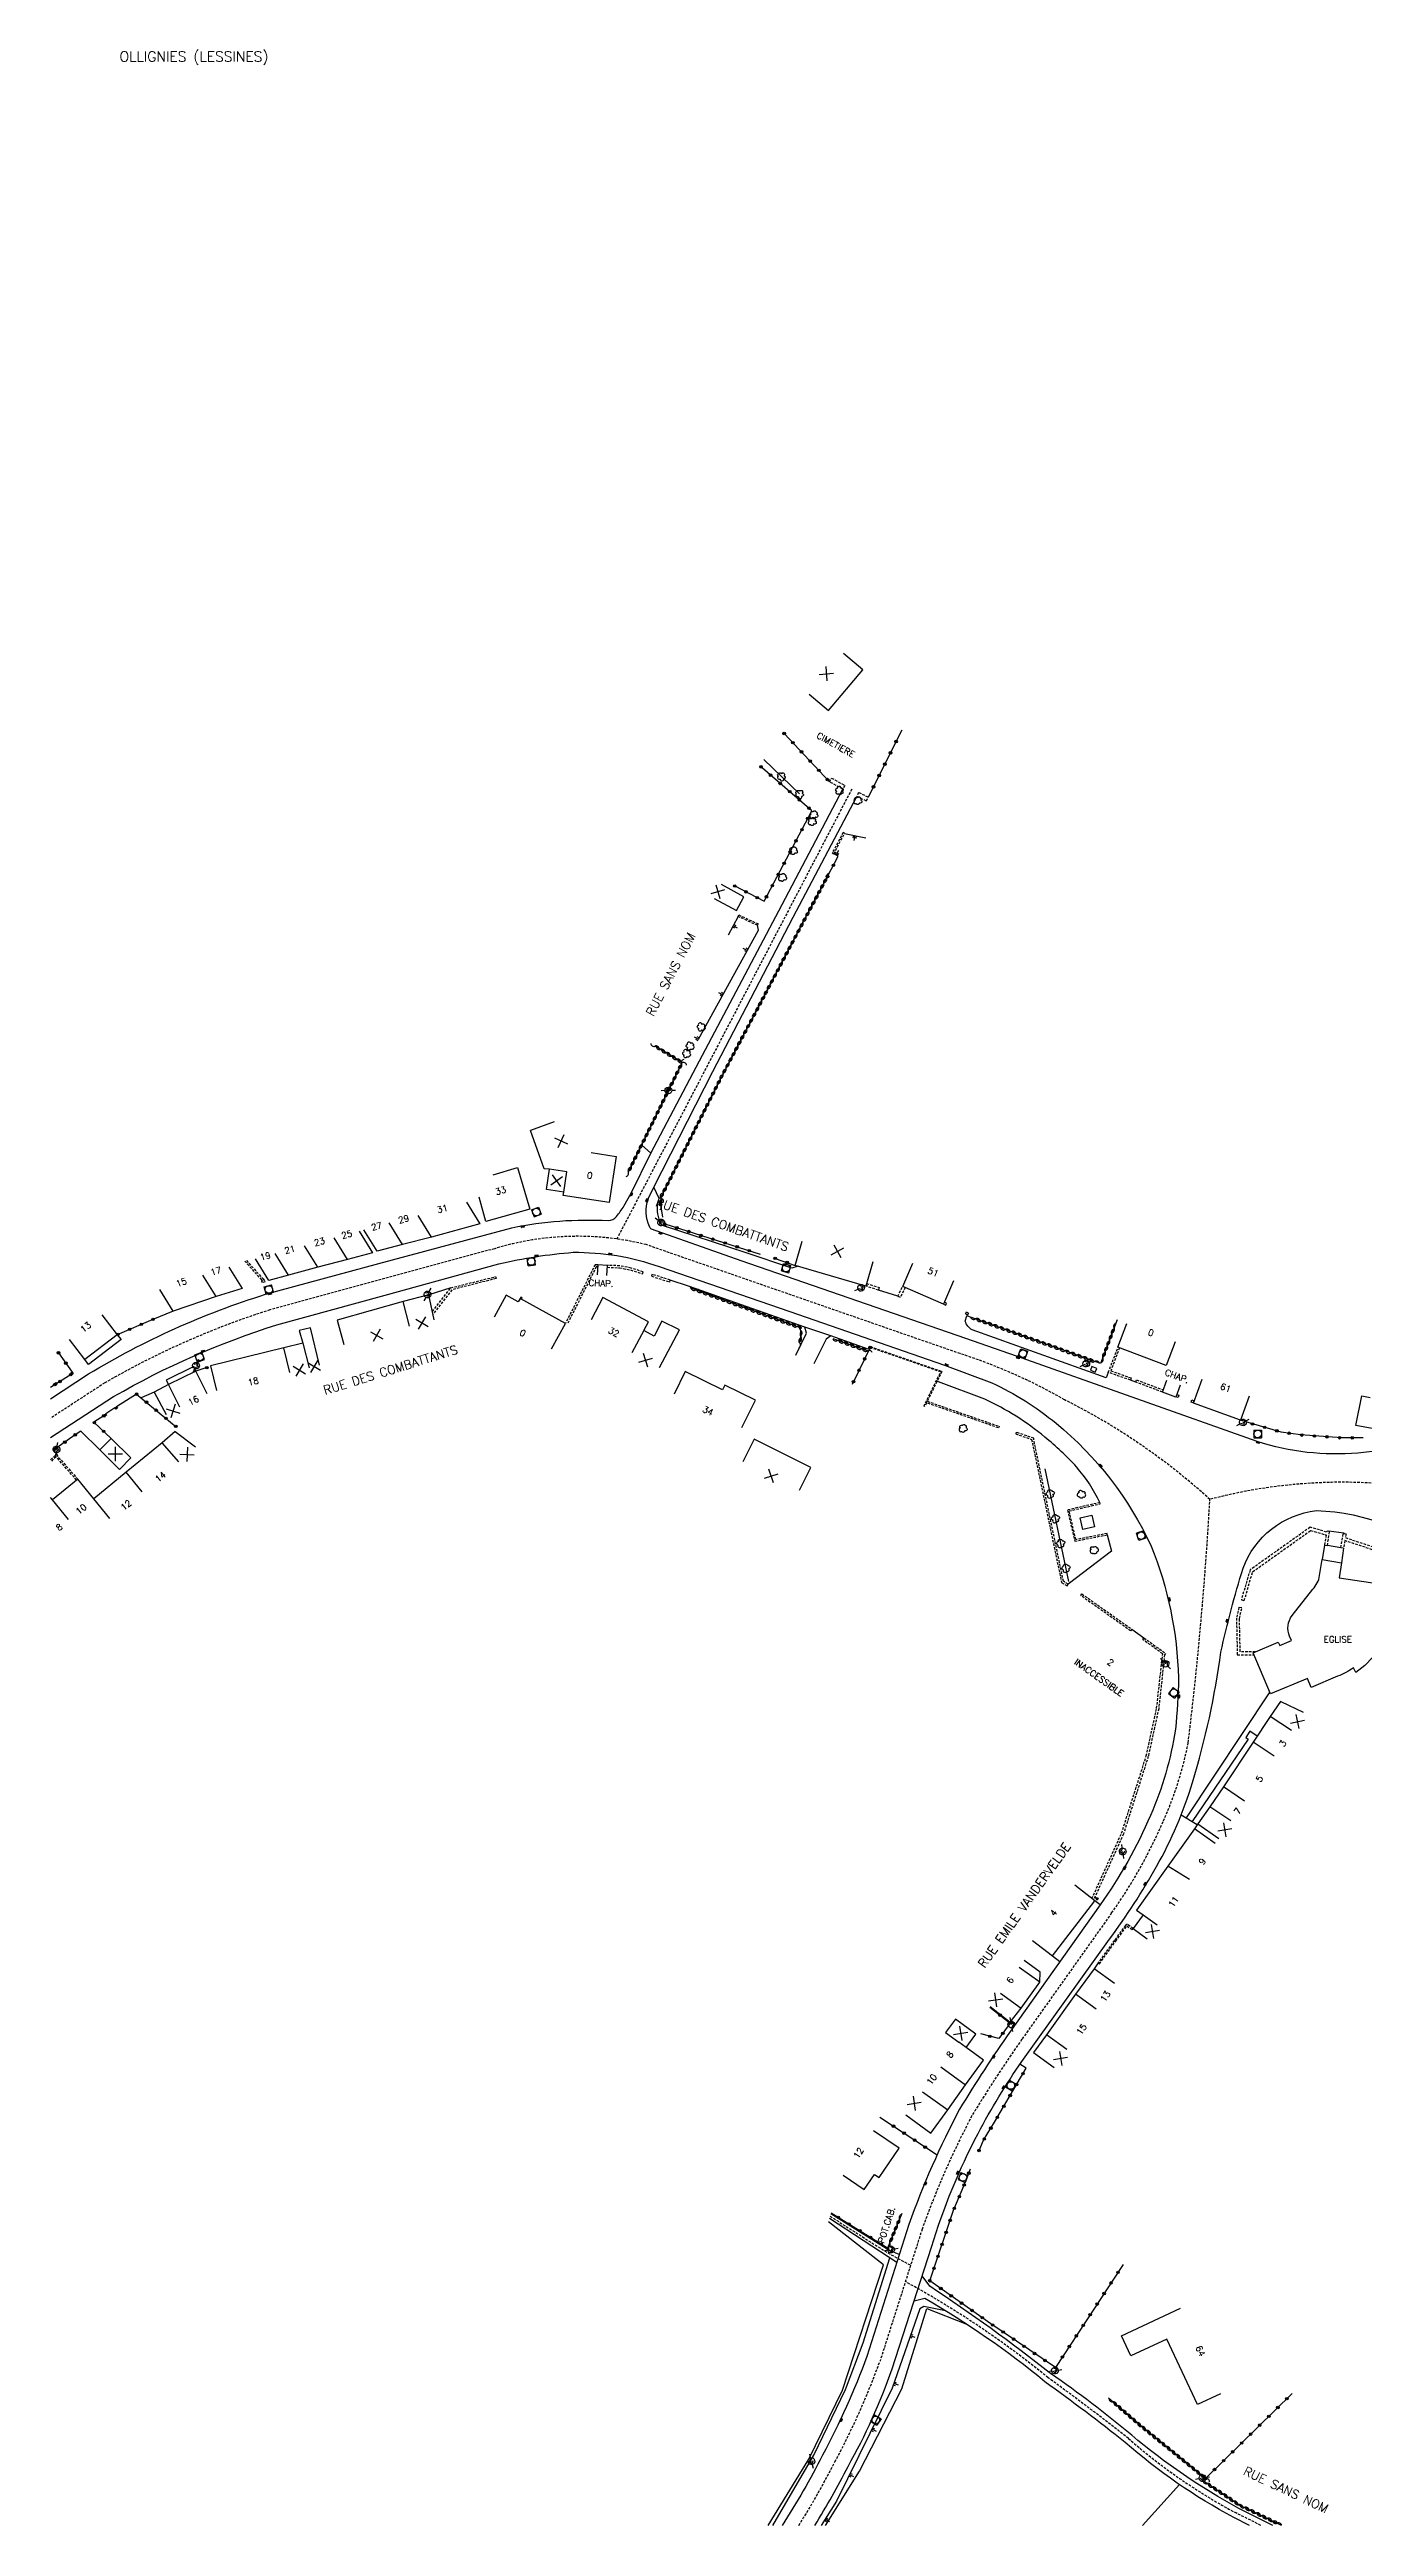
# Model space of a CAD drawing. Header units: millimetres. Extents: x 114000 to 115000, y 153000 to 154000.
# Drawn here: x 113999.8 to 114259.4, y 152999.8 to 153488.7 of the extents above; entities that cross this region are included whole.
import ezdxf
from ezdxf.enums import TextEntityAlignment as Align

# ---------------------------------------------------------------- set-up
doc = ezdxf.new("R2010")
doc.units = ezdxf.units.MM
doc.linetypes.add('DASHED', pattern=[0.75, 0.5, -0.25])
doc.layers.get('0').update_dxf_attribs({"linetype": 'CONTINUOUS'})
for name, color, linetype in [('W0001', 6, 'DASHED'), ('W0008', 7, 'CONTINUOUS'), ('W0100', 7, 'CONTINUOUS'), ('W0112', 1, 'DASHED'), ('W0211', 2, 'CONTINUOUS'), ('W0300', 7, 'CONTINUOUS'), ('W0302', 3, 'CONTINUOUS'), ('W0310', 3, 'CONTINUOUS'), ('W0322', 7, 'CONTINUOUS'), ('W0330', 7, 'CONTINUOUS'), ('W0334', 7, 'CONTINUOUS'), ('W0400', 7, 'CONTINUOUS'), ('W0420', 7, 'CONTINUOUS'), ('W0471', 7, 'CONTINUOUS'), ('W0851', 7, 'CONTINUOUS'), ('W0980', 7, 'CONTINUOUS'), ('W0984', 7, 'CONTINUOUS'), ('W0989', 7, 'CONTINUOUS'), ('W0991', 7, 'CONTINUOUS'), ('W1102', 7, 'CONTINUOUS')]:
    doc.layers.add(name, color=color, linetype=linetype)
doc.styles.get("Standard").update_dxf_attribs({"font": 'romans.shx', "width": 0.85})

# ---------------------------------------------------------------- blocks, each defined once
blk = doc.blocks.new('T420')
for p, q in [((0.75, 0.75), (-0.75, 0.75)), ((-0.75, 0.75), (-0.75, -0.75)), ((0.75, 0.75), (0.75, -0.75)), ((0.75, -0.75), (-0.75, -0.75))]:
    blk.add_line(p, q)
blk.add_ellipse((0, 0), major_axis=(-0.53, 0.53), ratio=1, start_param=3.926991, end_param=10.210176)
blk = doc.blocks.new('T400')
for p, q in [((-0.15, 0.3), (0.15, 0.3)), ((-0.15, -0.25), (-0.15, 0.3)), ((-0.15, 0.15), (0.15, 0.15)), ((-0.15, 0), (0.15, 0)), ((0.15, 0.3), (0.15, -0.25)), ((-0.15, -0.15), (0.15, -0.15)), ((-0.15, -0.25), (-0.15, -0.3)), ((-0.15, -0.3), (0.15, -0.3)), ((0.15, -0.3), (0.15, -0.25))]:
    blk.add_line(p, q)
blk = doc.blocks.new('T471')
for p, q in [((-0.333334, 0.333334), (-0.333334, -0.333334)), ((-0.333334, 0.333334), (0.333334, 0.333334)), ((-0.333334, 0), (0, 0)), ((0.500001, 0.500001), (1.000002, 1.000002)), ((-0.500001, -0.500001), (-1.000002, -1.000002)), ((-0.333334, -0.333334), (0.333334, -0.333334))]:
    blk.add_line(p, q)
blk.add_ellipse((0, 0), major_axis=(0.471405, 0.471405), ratio=1, start_param=5.4977871438, end_param=11.780972451)
blk = doc.blocks.new('T300')
for p, q in [((-0.8, 0.51), (-0.86, 0.34)), ((-0.86, 0.34), (-0.86, 0.17)), ((-0.86, 0.17), (-0.74, 0.06)), ((-0.69, 0.63), (-0.8, 0.51)), ((-0.8, -0.06), (-0.74, 0.06)), ((-0.74, 0.06), (-0.69, 0.11)), ((-0.57, 0.69), (-0.69, 0.63)), ((-0.46, 0.69), (-0.57, 0.69)), ((-0.29, 0.63), (-0.46, 0.69)), ((-0.29, 0.63), (-0.17, 0.74)), ((-0.23, 0.57), (-0.29, 0.63)), ((-0.17, 0.74), (-0.06, 0.8)), ((-0.06, 0.8), (0.06, 0.8)), ((0.06, 0.8), (0.23, 0.74)), ((0.23, 0.74), (0.34, 0.63)), ((0.34, 0.63), (0.4, 0.51)), ((0.46, 0.46), (0.34, 0.46)), ((0.4, 0.51), (0.4, 0.46)), ((0.57, 0.4), (0.46, 0.46)), ((0.57, 0.4), (0.69, 0.29)), ((0.69, 0.29), (0.74, 0.17)), ((0.74, 0.06), (0.69, -0.17)), ((0.74, 0.17), (0.74, 0.06)), ((-0.8, -0.17), (-0.8, -0.06)), ((-0.8, -0.23), (-0.8, -0.17)), ((-0.74, -0.34), (-0.8, -0.23)), ((-0.69, -0.4), (-0.74, -0.34)), ((-0.51, -0.46), (-0.69, -0.4)), ((-0.4, -0.46), (-0.51, -0.46)), ((-0.4, -0.46), (-0.34, -0.46)), ((-0.34, -0.46), (-0.34, -0.4)), ((-0.34, -0.51), (-0.34, -0.46)), ((-0.29, -0.63), (-0.34, -0.51)), ((-0.17, -0.74), (-0.29, -0.63)), ((-0.06, -0.8), (-0.17, -0.74)), ((0.06, -0.8), (-0.06, -0.8)), ((0.17, -0.74), (0.06, -0.8)), ((0.23, -0.69), (0.17, -0.74)), ((0.29, -0.46), (0.23, -0.46)), ((0.29, -0.63), (0.23, -0.69)), ((0.46, -0.4), (0.29, -0.46)), ((0.34, -0.51), (0.29, -0.63)), ((0.34, -0.51), (0.34, -0.46)), ((0.57, -0.34), (0.46, -0.4)), ((0.63, -0.29), (0.57, -0.34)), ((0.69, -0.17), (0.63, -0.29))]:
    blk.add_line(p, q)
blk = doc.blocks.new('t211o')
at = {"color": 0, "linetype": 'Continuous'}
for p, q in [((-0.29, 0.5), (-0.29, 0)), ((0, 1), (0, 0)), ((0.29, 0.5), (0.29, 0))]:
    blk.add_line(p, q, dxfattribs=at)
blk = doc.blocks.new('t310o')
at = {"color": 0, "linetype": 'Continuous'}
for centre, start, end in [((-0.5, 0.38), 216.8699, 323.1304), ((0.5, -0.37), 36.8699, 143.1303)]:
    blk.add_arc(centre, 0.625, start, end, dxfattribs=at)
blk = doc.blocks.new('t322o')
at = {"color": 0, "linetype": 'Continuous'}
for radius in [0.25, 0.15]:
    blk.add_circle((0, 0), radius, dxfattribs=at)
blk = doc.blocks.new('T851')
for p, q in [((-0.25, -0.15), (0, 0.32)), ((0, 0.32), (0.25, -0.15)), ((-0.25, -0.15), (0.25, -0.15))]:
    blk.add_line(p, q)
for major_axis in [(-0.106, 0.106), (-0.0354, 0.0354), (-0.0236, 0.0236)]:
    blk.add_ellipse((0, 0), major_axis=major_axis, ratio=1, start_param=3.926991, end_param=10.210176)
blk = doc.blocks.new('t991o')
at = {"color": 0, "linetype": 'Continuous'}
for p, q in [((-1, 1), (1, -1)), ((-1, -1), (1, 1))]:
    blk.add_line(p, q, dxfattribs=at)

msp = doc.modelspace()

# ---------------------------------------------------------------- linework, layer by layer
at = {"layer": 'W0001'}
msp.add_lwpolyline([(114158.17, 153342.75), (114111.79, 153253.94)], dxfattribs=at)
for points in [[(114228.87, 153202.54, 0.068625), (114200.16, 153222.21, 0.052511), (114179.55, 153231.31), (114117.59, 153252.82, 0.135801), (114087.68, 153252.03), (114043.29, 153239.94, 0.05442), (114010.69, 153225.53), (114000, 153218.57)], [(114267.43, 153205.18, 0.094533), (114228.87, 153202.54, -0.016336), (114224.59, 153154.48, -0.056885), (114219.69, 153139.06, -0.052382), (114209.48, 153120.89), (114191.75, 153095.95, 0.016726), (114181.87, 153080.82, 0.036078), (114172.06, 153058.48), (114163.76, 153032.47, -0.036675), (114154.85, 153012.56, -0.023565), (114147.71, 153000)], [(114238.94, 153000), (114234.04, 153002.45, -0.057798), (114212.79, 153017.17, 0.009799), (114196.91, 153029.16, 0.046845), (114168.75, 153048.11)]]:
    msp.add_lwpolyline(points, format="xyb", dxfattribs=at)
at = {"layer": 'W0001', "flags": 128}
msp.add_lwpolyline([(114153.91, 153061.03), (114165.25, 153053.79), (114169.79, 153051.37)], dxfattribs=at)
at = {"layer": 'W0008'}
for points in [[(114000, 153222.41), (114007.49, 153227.29, -0.060666), (114042.44, 153243.02), (114064.81, 153249.1), (114091.09, 153256.17, -0.064173), (114110.1, 153257.57, 0.208988), (114111.71, 153258.39, 0.02969), (114113.19, 153260.42), (114114.61, 153262.99), (114118.51, 153270.85), (114128.12, 153289.09), (114143.75, 153318.72), (114156.4, 153342.74)], [(114283.64, 153220.66, -0.133351), (114258.1, 153211.68, -0.100899), (114238.23, 153213.97), (114190.68, 153230.8), (114180.68, 153234.32), (114136.33, 153249.64), (114118.64, 153255.87, -0.122644), (114118.23, 153256.38, -0.199126), (114117.98, 153261.84), (114119.11, 153264.15), (114130.72, 153287.01), (114146.59, 153317.44), (114159.18, 153341.31)], [(114000, 153214.74), (114012.45, 153222.84, -0.054188), (114044.69, 153237.01), (114066.07, 153242.87), (114088.49, 153249.02, -0.038741), (114103.18, 153251.31, -0.087211), (114120.12, 153248.52), (114145.93, 153239.61), (114176.48, 153229.03), (114185.8, 153225.56, -0.063827), (114198.51, 153217.55, -0.113267), (114217.26, 153193.33, -0.090126), (114222.66, 153167.28, -0.026652), (114222.06, 153157.15, -0.064903), (114217.15, 153140.16, -0.052388), (114207.22, 153122.49), (114189.49, 153097.55, 0.016809), (114179.46, 153082.19, 0.036264), (114169.44, 153059.37), (114161.14, 153033.36, -0.036641), (114152.39, 153013.84, -0.026543), (114144.42, 153000)], [(114150.89, 153000, 0.020789), (114157.44, 153011.64, 0.044464), (114166.14, 153030.89), (114173.91, 153054.92, -0.047876), (114183.1, 153077.37, -0.029337), (114191.72, 153091.57), (114209.05, 153115.71, 0.031122), (114218.34, 153130.06, 0.054893), (114225.44, 153146.67, 0.040866), (114231.04, 153172.4, -0.01939), (114235.41, 153188.96, -0.280978), (114249.9, 153200.31, -0.018806), (114249.9, 153200.31, -0.193653), (114276.03, 153189.23, -0.061821)], [(114241.27, 153000), (114234.61, 153003.36, -0.051957), (114213.43, 153017.8, 0.024622), (114197.42, 153029.95, 0.021797), (114173.56, 153047.21), (114172.08, 153049.27)], [(114236.68, 153000), (114233.58, 153001.56, -0.057766), (114212.15, 153016.39, 0.0098), (114196.3, 153028.36, 0.040015), (114172.59, 153044.79), (114170.46, 153044.27)]]:
    msp.add_lwpolyline(points, format="xyb", dxfattribs=at)
for points in [[(114167.06, 153051.9), (114153.77, 153060.57)], [(114167.56, 153053.49), (114165.51, 153054.34), (114154.06, 153061.48)]]:
    msp.add_lwpolyline(points, dxfattribs=at)
at = {"layer": 'W0100'}
for points in [[(114149.75, 153361.51), (114153.56, 153358.28), (114160.35, 153366.3), (114156.53, 153369.53)], [(114131, 153321.14), (114135.4, 153318.76), (114136.88, 153321.51), (114132.48, 153323.89)], [(114106.75, 153271), (114111.69, 153270.24), (114110.28, 153261.13), (114101.2, 153262.54), (114101.3, 153263.16), (114097.93, 153263.68), (114098.52, 153267.7), (114097.47, 153267.81), (114094.72, 153275.34)], [(114087.38, 153266.6), (114092.17, 153268.03), (114094.62, 153259.8), (114085.91, 153257.39), (114084.58, 153262.21)], [(114082.14, 153261.21), (114084.77, 153256.96), (114075.19, 153254.33), (114069.49, 153252.88), (114064.5, 153251.51), (114061.87, 153255.76)], [(114060.95, 153255.49), (114063.57, 153251.24), (114058.63, 153249.91), (114052.77, 153248.36), (114046.95, 153246.83), (114043.07, 153245.74), (114040.44, 153250)], [(114162.35, 153249.44), (114160.94, 153244.64), (114146.99, 153248.74), (114148.4, 153253.54)], [(114035.2, 153248.4), (114037.83, 153244.14), (114032.69, 153242.57), (114024.18, 153239.69), (114021.55, 153243.94)], [(114109.82, 153246.74), (114109.92, 153248.74), (114108.01, 153248.83), (114107.91, 153246.84)], [(114178.27, 153245.65), (114176.27, 153241.07), (114168.22, 153244.59), (114170.23, 153249.17)], [(114075.73, 153238), (114074.65, 153242.89), (114069.62, 153241.57), (114056.56, 153237.93), (114057.9, 153233.11)], [(114098.89, 153232.26), (114101.64, 153237.26), (114092.68, 153242.17), (114092.34, 153241.55), (114089.94, 153242.87), (114087.54, 153238.48)], [(114120.19, 153228.58), (114124.13, 153236), (114120.7, 153237.73), (114119.19, 153234.77), (114117.13, 153235.86), (114118.05, 153237.58), (114109.05, 153242.37), (114106.7, 153237.95)], [(114010.11, 153239), (114013.17, 153235.05), (114006.79, 153230.12), (114003.73, 153234.07)], [(114053.1, 153229.04), (114051.28, 153236.42), (114049.06, 153235.85), (114049.83, 153233.39), (114046.05, 153232.46), (114031.58, 153228.89), (114032.77, 153224.04)], [(114222, 153233.66), (114220.23, 153228.98), (114210.73, 153232.57), (114212.49, 153237.25)], [(114030.9, 153223.38), (114028.7, 153227.87), (114023.29, 153225.21), (114020.47, 153223.73), (114022.8, 153219.3)], [(114136.49, 153216.71), (114139.15, 153222.14), (114133.13, 153225.09), (114132.67, 153224.15), (114125.29, 153227.78), (114123.08, 153223.29)], [(114223.03, 153225.09), (114222.17, 153222.74), (114219.52, 153223.71), (114220.38, 153226.06)], [(114236.61, 153222.9), (114234.9, 153218.2), (114225.66, 153221.56), (114227.37, 153226.26)], [(114024.62, 153215.96), (114022.04, 153213.72), (114014.92, 153207.89), (114008.53, 153202.65), (114005.36, 153206.53), (114000.37, 153202.43), (114000, 153202.88)], [(114024.62, 153215.96), (114028.58, 153212.9)], [(114147.87, 153204.36), (114150.1, 153208.83), (114138.9, 153214.42), (114136.66, 153209.95)], [(114247.36, 153160.48), (114242.95, 153162.55), (114242.79, 153162.66), (114240.8, 153159.68), (114237.43, 153154.59), (114231.56, 153145.78), (114228.87, 153141.86), (114226.51, 153138.48), (114230.61, 153135.62)], [(114229.91, 153134.61), (114225.84, 153137.51), (114220.58, 153130.12), (114214.41, 153121.47), (114215.7, 153120.55), (114213.73, 153117.8), (114216.51, 153115.81)], [(114193.83, 153115.48), (114197.8, 153112.44), (114206.14, 153123.3), (114202.18, 153126.35)], [(114185.51, 153102.4), (114189.47, 153099.34), (114191.62, 153102.11), (114195.3, 153107.2), (114191.25, 153110.13)], [(114210.05, 153106.95), (114206, 153109.88), (114202.36, 153104.85), (114196.61, 153096.86), (114194.07, 153093.34), (114198.12, 153090.41)], [(114168.84, 153081.03), (114173.79, 153077.41), (114177.11, 153082.05), (114180.6, 153086.95), (114184.18, 153091.82), (114180.73, 153094.35), (114182.65, 153096.96), (114178.62, 153099.92), (114176.7, 153097.31), (114179.32, 153095.38)], [(114156.5, 153069.13), (114160.63, 153066.31), (114162.66, 153069.29), (114163.58, 153068.66), (114167.53, 153074.45), (114162.48, 153077.9)], [(114230.97, 153025.95), (114226.44, 153023.83), (114220.39, 153036.79), (114213.29, 153033.47), (114211.43, 153037.44), (114223.06, 153042.87)]]:
    msp.add_lwpolyline(points, dxfattribs=at)
msp.add_lwpolyline([(114015.81, 153210.75), (114013.59, 153208.45), (114009.71, 153212.29), (114011.94, 153214.58)], close=True, dxfattribs=at)
msp.add_lwpolyline([(114257.68, 153168.37), (114257.21, 153169.3, -0.068683), (114254.08, 153167.64), (114248.87, 153165.41), (114248.13, 153167.2), (114240.86, 153164.18), (114237.43, 153172.27), (114242.38, 153174.37), (114242.66, 153173.71), (114244.96, 153174.68), (114244.61, 153175.51, -0.266262), (114245.11, 153179.59), (114249.18, 153184.8, 0.160532), (114250.52, 153187.5), (114251.03, 153190.64), (114254.85, 153190.03), (114254.38, 153187.07), (114265.42, 153185.4), (114264.32, 153178.07, -0.187523)], format="xyb", close=True, dxfattribs=at)
at = {"layer": 'W0112'}
for points in [[(114156.4, 153342.74), (114153.78, 153344.21), (114154.18, 153344.93), (114156.8, 153343.46)], [(114159.18, 153341.31), (114161.08, 153340.42), (114161.43, 153341.16), (114159.53, 153342.05)], [(114154.6, 153330), (114156.76, 153334.01), (114156.47, 153334.16), (114154.32, 153330.15)], [(114135.86, 153317.9), (114139.69, 153316.15), (114139.55, 153315.86), (114135.73, 153317.61)], [(114122.34, 153245.83), (114118.76, 153246.97), (114118.64, 153246.59), (114122.23, 153245.45)], [(114181.04, 153238.93), (114180.61, 153239.15), (114180.81, 153239.54), (114181.24, 153239.32)], [(114003.9, 153227.44), (114004.24, 153227.67), (114004.45, 153227.35), (114004.11, 153227.13)], [(114000.78, 153225.43), (114001.12, 153225.64), (114001.33, 153225.32), (114000.98, 153225.11)], [(114225.3, 153222.16), (114225.72, 153222.01), (114225.57, 153221.59), (114225.15, 153221.74)], [(114010.54, 153219.19), (114010.91, 153219.42), (114011.06, 153219.17), (114010.7, 153218.94)], [(114012.71, 153220.59), (114013.03, 153220.79), (114013.19, 153220.54), (114012.87, 153220.34)], [(114200.89, 153185.8), (114199.96, 153186.37), (114194.1, 153214.28), (114194.12, 153214.59), (114190.64, 153215.78), (114190.53, 153215.46), (114193.67, 153214.38), (114199.6, 153186.12), (114200.69, 153185.46)], [(114208.56, 153195.8), (114202.4, 153194.59), (114201.08, 153200.25), (114207.22, 153201.67), (114207.16, 153201.92), (114200.77, 153200.44), (114202.2, 153194.29), (114208.61, 153195.54)], [(114235.66, 153182.58), (114237.31, 153188.25), (114248.76, 153196.39), (114251.83, 153195.51), (114251.5, 153193.51), (114252.07, 153193.42), (114252.51, 153196.19), (114251.95, 153196.28), (114251.92, 153196.09), (114248.65, 153197.03), (114236.8, 153188.6), (114235.09, 153182.74)], [(114213.23, 153176.58), (114203.37, 153183.55), (114203.6, 153183.87), (114213.46, 153176.91)]]:
    msp.add_lwpolyline(points, close=True, dxfattribs=at)
for points in [[(114038.66, 153249.7), (114041.94, 153246.07), (114042.37, 153245.51), (114041.8, 153245.35), (114041.71, 153245.67), (114041.82, 153245.7), (114041.69, 153245.87), (114038.31, 153249.6)], [(114075.37, 153239.63), (114078.99, 153244.29), (114087.85, 153246.51), (114087.95, 153246.12), (114079.23, 153243.93), (114075.49, 153239.12)], [(114108.01, 153248.83), (114107.5, 153248.86), (114101.64, 153237.26)], [(114107.99, 153248.44), (114107.73, 153248.46), (114101.99, 153237.09)], [(114109.9, 153248.35), (114112.32, 153248.26), (114114.5, 153247.82), (114116.85, 153247.08), (114116.97, 153247.46), (114114.6, 153248.2), (114112.37, 153248.65), (114109.92, 153248.74)], [(114092.98, 153242.01), (114093.12, 153242.27), (114092.82, 153242.43), (114092.68, 153242.17)], [(114161.09, 153245.17), (114163.6, 153244.37), (114163.43, 153243.85), (114160.94, 153244.64)], [(114168.73, 153244.37), (114167.76, 153242.38), (114167.26, 153242.63), (114168.22, 153244.59)], [(114176.27, 153241.07), (114176.71, 153240.88), (114176.88, 153241.28), (114176.45, 153241.47)], [(114172.41, 153220.94), (114175.74, 153227.7), (114161.79, 153232.53), (114161.85, 153232.69), (114175.98, 153227.8), (114173.08, 153221.91), (114187.24, 153216.97), (114187.13, 153216.65), (114172.93, 153221.61), (114172.56, 153220.87)], [(114211.04, 153232.45), (114209.3, 153227.93), (114213.34, 153226.5), (114213.18, 153226.08), (114208.82, 153227.61), (114210.73, 153232.57)], [(114219.52, 153223.71), (114214.22, 153225.69), (114214.38, 153226.12), (114219.67, 153224.14)], [(114222.35, 153223.22), (114222.76, 153223.08), (114222.6, 153222.65), (114222.2, 153222.8)], [(114000, 153210.37), (114001.1, 153211.38), (114005.36, 153206.53)], [(114005.13, 153206.33), (114001.08, 153210.95), (114000, 153209.97)], [(114279.12, 153158.48), (114282.57, 153161.84), (114285.11, 153165.48), (114278.96, 153180.46), (114268.76, 153190.02), (114255.52, 153194.39), (114255.26, 153192.9), (114254.7, 153193), (114255.19, 153195.81), (114255.76, 153195.71), (114255.63, 153194.98), (114269.07, 153190.54), (114279.46, 153180.81), (114285.78, 153165.41), (114283.23, 153161.65), (114287.45, 153158.01)], [(114237.84, 153172.45), (114234.86, 153172.44), (114234.71, 153179.05), (114235.19, 153181.11), (114234.61, 153181.24), (114234.12, 153179.11), (114234.28, 153171.85), (114237.6, 153171.86)], [(114205.58, 153123.73), (114211.44, 153136.65), (114216.31, 153151.9), (114218.36, 153161.29), (114219.55, 153172.05), (114215.63, 153174.88), (114215.86, 153175.2), (114220.11, 153172.14), (114219.93, 153171.87), (114218.76, 153161.22), (114216.7, 153151.8), (114211.82, 153136.5), (114205.91, 153123.48)], [(114207.05, 153110.86), (114210.27, 153115.33), (114212.49, 153118.32), (114213.56, 153117.56), (114213.73, 153117.8), (114212.63, 153118.59)]]:
    msp.add_lwpolyline(points, dxfattribs=at)
msp.add_lwpolyline([(114212.63, 153118.59, 0.351793), (114212.19, 153118.42), (114210.03, 153115.5), (114206.81, 153111.04), (114207.05, 153110.86)], format="xyb", dxfattribs=at)
at = {"layer": 'W0211'}
for points in [[(114156.76, 153334.01), (114160.93, 153333.1)], [(114155.51, 153329.49), (114154.6, 153330)], [(114127.9, 153293.39), (114139.78, 153314.89), (114139.55, 153315.86)], [(114135.73, 153317.61), (114133.77, 153313.9)], [(114176.67, 153042.35), (114172.41, 153043.2), (114171.59, 153042.77), (114166.15, 153027.1), (114155.13, 153004.77), (114152.11, 153000)]]:
    msp.add_lwpolyline(points, dxfattribs=at)
at = {"layer": 'W0302'}
for points in [[(114147.84, 153341.85), (114140.81, 153348.57)], [(114201.04, 153186.33), (114196.33, 153208.6)]]:
    msp.add_lwpolyline(points, dxfattribs=at)
at = {"layer": 'W0310'}
for points in [[(114120.4, 153260.71), (114120.59, 153262.39), (114132.42, 153285.9), (114148.6, 153316.53), (114153.37, 153325.49)], [(114124.69, 153288.76), (114119.27, 153292.06)], [(114114.06, 153267.18), (114124.69, 153288.76)], [(114147.89, 153233.42), (114148.16, 153234.84), (114148.07, 153236.38), (114126.28, 153244.29)], [(114210.56, 153237.97), (114207.3, 153229.33), (114180.9, 153238.77)], [(114161.25, 153231.85), (114154.52, 153234.2)], [(114165.26, 153054.77), (114168.09, 153061.62)], [(114228.01, 153009.26), (114215, 153019.83), (114208.88, 153025.11)], [(114242.99, 153000), (114234.69, 153004.02), (114227.4, 153008.87)]]:
    msp.add_lwpolyline(points, dxfattribs=at)
at = {"layer": 'W0322'}
for points in [[(114144.83, 153353.74), (114153.78, 153344.21)], [(114168.04, 153354.39), (114161.43, 153341.16)], [(114135.07, 153323.63), (114140.87, 153320.63), (114150.31, 153338.47), (114140.08, 153347.28)], [(114153.37, 153325.49), (114155.51, 153329.49)], [(114120.4, 153260.71), (114120.79, 153258.26)], [(114121.24, 153256.9), (114140.07, 153250.95)], [(114143.06, 153250.11), (114146.99, 153248.74)], [(114020.21, 153238.07), (114013.17, 153235.05)], [(114001.56, 153231.47), (114004.24, 153227.67)], [(114161.79, 153232.53), (114158.25, 153225.22)], [(114004.05, 153227.21), (114001.25, 153225.44)], [(114030.84, 153228.54), (114028.7, 153227.87)], [(114000.92, 153225.21), (114000, 153224.6)], [(114016.99, 153223.31), (114024.82, 153216.88)], [(114010.51, 153219.03), (114008.53, 153217.77), (114011.94, 153214.58)], [(114259.15, 153214.72), (114254.94, 153214.67), (114246.76, 153215.25), (114242.95, 153215.83), (114237.07, 153217.49), (114234.9, 153218.2)], [(114004.87, 153215.27), (114000.55, 153212.26), (114001.34, 153211.21)], [(114185.43, 153102.29), (114189.47, 153099.17), (114187.23, 153096.08), (114183.65, 153097.03)], [(114183.3, 153073.99), (114184.19, 153076.01), (114186.35, 153079.61), (114192.62, 153090.25)], [(114163.73, 153080.59), (114172.91, 153074.5)], [(114211.74, 153051.51), (114198.39, 153031.14), (114185.63, 153039.81), (114173.57, 153048.29), (114178.28, 153062.25), (114179.97, 153066.21), (114181.64, 153070.38)], [(114154.12, 153061.68), (114165.54, 153054.59)], [(114228.01, 153009.26), (114245.11, 153026.05)]]:
    msp.add_lwpolyline(points, dxfattribs=at)
at = {"layer": 'W0330'}
for points in [[(114141.69, 153000), (114149.69, 153013.06), (114156.31, 153026.67), (114164.45, 153051.45), (114153.57, 153059.94)], [(114152.99, 153000), (114159.69, 153010.69), (114168.04, 153026.94), (114173.01, 153042.83), (114180.71, 153039.78)], [(114215.6, 153000), (114222.89, 153008.04)]]:
    msp.add_lwpolyline(points, dxfattribs=at)
at = {"layer": 'W0334'}
msp.add_line((114254.7, 153193), (114252.07, 153193.42), dxfattribs=at)
for points in [[(114116.69, 153272.51), (114118.51, 153270.85)], [(114161.85, 153232.69), (114161.42, 153232.16), (114154.07, 153234.83), (114148.93, 153236.52), (114125.96, 153244.66), (114122.34, 153245.83)], [(114078.99, 153244.29), (114074.65, 153242.89)], [(114167.26, 153242.63), (114163.43, 153243.85)], [(114024.18, 153239.69), (114020.21, 153238.07)], [(114147.13, 153231), (114149.21, 153235.36), (114148.93, 153236.52)], [(114013.17, 153235.05), (114013.92, 153234.13), (114007.51, 153229.17), (114006.79, 153230.12)], [(114154.07, 153234.83), (114153.13, 153234.16), (114150.71, 153229.29)], [(114273.11, 153230.96), (114269.93, 153214.91), (114257.71, 153217.15), (114258.87, 153222.98), (114260.5, 153222.66)], [(114028.7, 153227.87), (114028.29, 153228.78), (114022.83, 153226.08), (114023.29, 153225.21)], [(114214.22, 153225.69), (114213.18, 153226.08)], [(114016.99, 153223.31), (114013.03, 153220.79)], [(114020.47, 153223.73), (114017.89, 153222.58)], [(114012.71, 153220.59), (114010.91, 153219.42)], [(114009.71, 153212.29), (114005.95, 153216.03), (114004.87, 153215.27)], [(114208.61, 153195.54), (114209.45, 153192.3), (114200.89, 153185.8)], [(114251.5, 153193.51), (114251.03, 153190.64)], [(114252.35, 153196.22), (114252.38, 153196.35), (114255.34, 153195.91), (114255.32, 153195.78)], [(114255.26, 153192.9), (114254.85, 153190.03)], [(114213.46, 153176.91), (114215.86, 153175.2)], [(114240.71, 153164.54), (114224.17, 153139.64)], [(114238.23, 153155.8), (114236.79, 153156.75), (114235.98, 153155.51), (114236.4, 153155.21), (114225.36, 153138.94)], [(114226.39, 153138.3), (114223.19, 153140.22)], [(114226.51, 153138.48), (114225.84, 153137.51)], [(114207.22, 153122.49), (114206.14, 153123.3)], [(114195.3, 153107.2), (114195.35, 153109.23), (114192.23, 153111.48)], [(114197.8, 153112.44), (114199.28, 153111.32)], [(114206.81, 153111.04), (114206, 153109.88)], [(114192.62, 153090.25), (114191.36, 153091.04)], [(114172.91, 153074.5), (114175.01, 153073.15)], [(114142.62, 153000), (114150.66, 153013.86), (114156.91, 153026.83), (114160.41, 153036.01), (114165.68, 153052.8)]]:
    msp.add_lwpolyline(points, dxfattribs=at)
for points in [[(114147.58, 153248.57), (114146.31, 153248.21), (114137.34, 153251.21), (114120.81, 153256.6, -0.095003), (114120.13, 153257.87, -0.153405), (114120.13, 153261.93), (114119.11, 153264.15)], [(114208.82, 153227.61), (114208.42, 153226.55), (114181.94, 153236.02, -0.20754), (114180.58, 153237.7), (114180.9, 153238.77)], [(114207.16, 153201.92, 0.061133), (114202.56, 153208.95, 0.033182), (114196.28, 153214.84, 0.063248), (114184.44, 153222.31), (114175.29, 153225.73), (114175, 153225.83)]]:
    msp.add_lwpolyline(points, format="xyb", dxfattribs=at)
for points in [[(114205.56, 153228.75), (114205.29, 153228.06), (114206.25, 153227.68), (114206.52, 153228.37)], [(114203.78, 153196.61), (114203.25, 153198.89), (114205.57, 153199.43), (114206.1, 153197.14)]]:
    msp.add_lwpolyline(points, close=True, dxfattribs=at)
at = {"layer": 'W1102'}
for p, q in [((114099.41, 153277.05), (114094.72, 153275.34)), ((114101.89, 153267.21), (114098.52, 153267.7)), ((114101.3, 153263.16), (114101.89, 153267.21)), ((114069.49, 153252.88), (114066.86, 153257.13)), ((114075.19, 153254.33), (114072.56, 153258.59)), ((114046.95, 153246.83), (114044.33, 153251.09)), ((114052.77, 153248.36), (114050.15, 153252.62)), ((114058.63, 153249.91), (114056, 153254.16)), ((114032.69, 153242.57), (114030.07, 153246.82)), ((114070.88, 153236.73), (114069.62, 153241.57)), ((114117.13, 153235.86), (114114.78, 153231.45)), ((114047.24, 153227.6), (114046.05, 153232.46)), ((114049.83, 153233.39), (114051.02, 153228.53)), ((114025.5, 153220.72), (114023.29, 153225.21)), ((114025.31, 153209.94), (114022.04, 153213.72)), ((114018.09, 153204.02), (114014.92, 153207.89)), ((114003.53, 153198.57), (114000.37, 153202.43)), ((114011.7, 153198.79), (114008.53, 153202.65)), ((114244.96, 153156.91), (114240.8, 153159.68)), ((114241.59, 153151.82), (114237.43, 153154.59)), ((114235.68, 153142.96), (114231.56, 153145.78)), ((114233.01, 153139.05), (114228.87, 153141.86)), ((114224.85, 153127.5), (114220.58, 153130.12)), ((114215.7, 153120.55), (114218.48, 153118.57)), ((114187.56, 153105.04), (114191.62, 153102.11)), ((114206.42, 153101.93), (114202.36, 153104.85)), ((114180.73, 153094.35), (114179.32, 153095.38)), ((114200.66, 153093.93), (114196.61, 153096.86)), ((114175.76, 153090.51), (114180.6, 153086.95)), ((114172.16, 153085.58), (114177.11, 153082.05))]:
    msp.add_line(p, q, dxfattribs=at)

# ---------------------------------------------------------------- block references
at = {"layer": 'W0211'}
for p, rotation in [((114158.85, 153333.56), 167.8125909385141), ((114155.06, 153329.75), 331.1182923902174), ((114134.75, 153315.76), 242.1763779112921), ((114137.57, 153310.9), 61.09645438197114), ((114132.74, 153302.14), 61.09645438197114), ((114127.9, 153293.39), 61.09645438197114), ((114169.73, 153037.42), 250.845969962067), ((114166.45, 153027.98), 250.845969962067), ((114162.13, 153018.96), 243.72745180169), ((114157.71, 153010), 243.72745180169), ((114152.9, 153001.24), 237.708105212313)]:
    msp.add_blockref('t211o', p, dxfattribs=dict(at, rotation=rotation))
at = {"layer": 'W0300'}
for p, rotation in [((114144.23, 153345.3), 136.3137340169011), ((114155.75, 153342.36), 313.2210346246997), ((114147.84, 153341.85), 136.3137340169011), ((114150.74, 153337.71), 62.15002966424614), ((114159.43, 153340.52), 62.18535703597813), ((114150.43, 153336.38), 62.15002966424614), ((114146.69, 153330.63), 62.15002966424614), ((114144.56, 153325.35), 62.15002966424614), ((114128.49, 153295.7), 328.7219337463382), ((114125.6, 153290.44), 328.7219337463382), ((114126.29, 153291.92), 328.7219337463382), ((114180.22, 153216.59), 63.77295996700013), ((114197.37, 153203.71), 101.9396124378134), ((114203.45, 153203.56), 193.04464074963), ((114198.4, 153198.82), 101.9396124378134), ((114199.44, 153193.92), 101.9396124378134), ((114205.93, 153192.51), 217.22293238879), ((114200.47, 153189.03), 101.9396124378134)]:
    msp.add_blockref('T300', p, dxfattribs=dict(at, rotation=rotation))
at = {"layer": 'W0310'}
for p, rotation in [((114152.05, 153323.02), 61.99380334660113), ((114152.64, 153324.12), 61.99380334660113), ((114153.23, 153325.23), 61.99380334660113), ((114149.7, 153318.61), 61.99380334660113), ((114150.29, 153319.71), 61.99380334660113), ((114150.88, 153320.81), 61.99380334660113), ((114151.47, 153321.92), 61.99380334660113), ((114146.78, 153313.08), 62.15002966424614), ((114147.36, 153314.19), 62.15002966424614), ((114147.95, 153315.29), 62.15002966424614), ((114148.53, 153316.4), 62.15002966424614), ((114149.12, 153317.5), 61.99380334660113), ((114144.44, 153308.66), 62.15002966424614), ((114145.03, 153309.77), 62.15002966424614), ((114145.61, 153310.87), 62.15002966424614), ((114146.19, 153311.98), 62.15002966424614), ((114142.11, 153304.24), 62.15002966424614), ((114142.69, 153305.35), 62.15002966424614), ((114143.28, 153306.45), 62.15002966424614), ((114143.86, 153307.56), 62.15002966424614), ((114139.19, 153298.71), 62.15002966424614), ((114139.77, 153299.82), 62.15002966424614), ((114140.36, 153300.92), 62.15002966424614), ((114140.94, 153302.03), 62.15002966424614), ((114141.52, 153303.14), 62.15002966424614), ((114136.85, 153294.29), 62.15002966424614), ((114137.44, 153295.4), 62.15002966424614), ((114138.02, 153296.5), 62.15002966424614), ((114138.6, 153297.61), 62.15002966424614), ((114119.35, 153292.01), 148.7219337463381), ((114120.42, 153291.36), 148.7219337463381), ((114121.49, 153290.71), 148.7219337463381), ((114122.56, 153290.06), 148.7219337463381), ((114123.63, 153289.41), 148.7219337463381), ((114133.93, 153288.77), 62.15002966424614), ((114134.52, 153289.87), 62.15002966424614), ((114135.1, 153290.98), 62.15002966424614), ((114135.68, 153292.08), 62.15002966424614), ((114136.27, 153293.19), 62.15002966424614), ((114122.34, 153284), 63.77371634927015), ((114122.9, 153285.12), 63.77371634927015), ((114123.45, 153286.24), 63.77371634927015), ((114124, 153287.36), 63.77371634927015), ((114124.69, 153288.76), 148.7219337463381), ((114124.55, 153288.48), 63.77371634927015), ((114131.63, 153284.33), 63.29647607279914), ((114132.19, 153285.45), 63.29647607279914), ((114132.76, 153286.56), 62.15002966424614), ((114133.35, 153287.66), 62.15002966424614), ((114120.13, 153279.51), 63.77371634927015), ((114120.69, 153280.63), 63.77371634927015), ((114121.24, 153281.75), 63.77371634927015), ((114121.79, 153282.87), 63.77371634927015), ((114129.38, 153279.86), 63.29647607279914), ((114129.94, 153280.98), 63.29647607279914), ((114130.5, 153282.1), 63.29647607279914), ((114131.07, 153283.21), 63.29647607279914), ((114117.93, 153275.02), 63.77371634927015), ((114118.48, 153276.15), 63.77371634927015), ((114119.03, 153277.27), 63.77371634927015), ((114119.58, 153278.39), 63.77371634927015), ((114126.57, 153274.28), 63.29647607279914), ((114127.13, 153275.4), 63.29647607279914), ((114127.7, 153276.51), 63.29647607279914), ((114128.26, 153277.63), 63.29647607279914), ((114128.82, 153278.75), 63.29647607279914), ((114115.16, 153269.42), 63.77371634927015), ((114115.72, 153270.54), 63.77371634927015), ((114116.27, 153271.66), 63.77371634927015), ((114116.82, 153272.78), 63.77371634927015), ((114117.37, 153273.9), 63.77371634927015), ((114124.33, 153269.81), 63.29647607279914), ((114124.89, 153270.93), 63.29647607279914), ((114125.45, 153272.05), 63.29647607279914), ((114126.01, 153273.16), 63.29647607279914), ((114114.06, 153267.18), 63.77371634927015), ((114114.61, 153268.3), 63.77371634927015), ((114121.52, 153264.23), 63.29647607279914), ((114122.08, 153265.35), 63.29647607279914), ((114122.64, 153266.46), 63.29647607279914), ((114123.2, 153267.58), 63.29647607279914), ((114123.76, 153268.7), 63.29647607279914), ((114120.4, 153260.71), 83.63067333173512), ((114120.54, 153261.95), 83.63067333173512), ((114120.95, 153263.11), 63.29647607279914), ((114127.37, 153243.9), 160.0328351364331), ((114128.54, 153243.47), 160.0328351364331), ((114129.72, 153243.04), 160.0328351364331), ((114130.89, 153242.62), 160.0328351364331), ((114132.07, 153242.19), 160.0328351364331), ((114133.24, 153241.76), 160.0328351364331), ((114134.42, 153241.34), 160.0328351364331), ((114135.59, 153240.91), 160.0328351364331), ((114136.77, 153240.48), 160.0328351364331), ((114137.94, 153240.06), 160.0328351364331), ((114139.12, 153239.63), 160.0328351364331), ((114140.29, 153239.2), 160.0328351364331), ((114141.47, 153238.77), 160.0328351364331), ((114142.64, 153238.35), 160.0328351364331), ((114143.82, 153237.92), 160.0328351364331), ((114144.99, 153237.49), 160.0328351364331), ((114146.17, 153237.07), 160.0328351364331), ((114147.34, 153236.64), 160.0328351364331), ((114148.09, 153235.9), 93.4823406959641), ((114182.58, 153238.17), 160.318243064657), ((114183.76, 153237.75), 160.318243064657), ((114184.93, 153237.33), 160.318243064657), ((114186.11, 153236.91), 160.318243064657), ((114187.29, 153236.49), 160.318243064657), ((114188.46, 153236.07), 160.318243064657), ((114189.64, 153235.65), 160.318243064657), ((114209.51, 153235.18), 69.2920900317836), ((114209.95, 153236.35), 69.2920900317836), ((114147.89, 153233.42), 79.40539696601512), ((114148.12, 153234.65), 79.40539696601512), ((114155.36, 153233.91), 160.7122205851381), ((114156.54, 153233.5), 160.7122205851381), ((114157.72, 153233.09), 160.7122205851381), ((114158.9, 153232.67), 160.7122205851381), ((114160.08, 153232.26), 160.7122205851381), ((114161.25, 153231.85), 160.7122205851381), ((114190.82, 153235.23), 160.318243064657), ((114192, 153234.81), 160.318243064657), ((114193.17, 153234.38), 160.318243064657), ((114194.35, 153233.96), 160.318243064657), ((114195.53, 153233.54), 160.318243064657), ((114196.7, 153233.12), 160.318243064657), ((114197.88, 153232.7), 160.318243064657), ((114199.06, 153232.28), 160.318243064657), ((114200.23, 153231.86), 160.318243064657), ((114201.41, 153231.44), 160.318243064657), ((114202.59, 153231.02), 160.318243064657), ((114203.76, 153230.6), 160.318243064657), ((114207.74, 153230.5), 69.2920900317836), ((114208.18, 153231.67), 69.2920900317836), ((114208.62, 153232.84), 69.2920900317836), ((114209.06, 153234.01), 69.2920900317836), ((114204.94, 153230.17), 160.318243064657), ((114206.12, 153229.75), 160.318243064657), ((114167.13, 153059.29), 67.5640162363261), ((114167.61, 153060.45), 67.5640162363261), ((114165.7, 153055.83), 67.5640162363261), ((114166.18, 153056.98), 67.5640162363261), ((114166.65, 153058.14), 67.5640162363261), ((114209.71, 153024.39), 139.2453246201974), ((114210.66, 153023.58), 139.2453246201974), ((114211.61, 153022.76), 139.2453246201974), ((114212.55, 153021.95), 139.2453246201974), ((114213.5, 153021.13), 139.2453246201974), ((114214.45, 153020.31), 139.2453246201974), ((114215.4, 153019.51), 140.8808335714164), ((114216.37, 153018.72), 140.8808335714164), ((114217.34, 153017.93), 140.8808335714164), ((114218.31, 153017.14), 140.8808335714164), ((114219.28, 153016.35), 140.8808335714164), ((114220.25, 153015.57), 140.8808335714164), ((114221.22, 153014.78), 140.8808335714164), ((114222.19, 153013.99), 140.8808335714164), ((114223.16, 153013.2), 140.8808335714164), ((114224.13, 153012.41), 140.8808335714164), ((114225.1, 153011.62), 140.8808335714164), ((114226.07, 153010.83), 140.8808335714164), ((114227.04, 153010.05), 140.8808335714164), ((114228.01, 153009.26), 140.8808335714164), ((114228.34, 153008.25), 146.3295713198264), ((114229.38, 153007.56), 146.3295713198264), ((114230.42, 153006.86), 146.3295713198264), ((114231.46, 153006.17), 146.3295713198264), ((114232.5, 153005.48), 146.3295713198264), ((114233.54, 153004.78), 146.3295713198264), ((114234.58, 153004.09), 146.3295713198264), ((114235.7, 153003.53), 154.1594173883904), ((114236.82, 153002.99), 154.1594173883904), ((114237.95, 153002.44), 154.1594173883904), ((114239.07, 153001.9), 154.1594173883904), ((114240.2, 153001.35), 154.1594173883904), ((114241.32, 153000.81), 154.1594173883904), ((114242.13, 153000.45), 154.1594173883904)]:
    msp.add_blockref('t310o', p, dxfattribs=dict(at, rotation=rotation))
at = {"layer": 'W0322'}
for p, rotation in [((114144.83, 153353.74), 313.2210346246997), ((114146.54, 153351.92), 313.2210346246997), ((114148.25, 153350.1), 313.2210346246997), ((114149.96, 153348.28), 313.2210346246997), ((114165.81, 153349.92), 243.456521974045), ((114166.92, 153352.15), 243.456521974045), ((114140.25, 153347.14), 139.2386210369692), ((114142.14, 153345.51), 139.2386210369692), ((114144.03, 153343.87), 139.2386210369692), ((114151.67, 153346.45), 313.2210346246997), ((114153.39, 153344.63), 313.2210346246997), ((114162.45, 153343.21), 243.456521974045), ((114163.57, 153345.44), 243.456521974045), ((114164.69, 153347.68), 243.456521974045), ((114145.93, 153342.24), 139.2386210369692), ((114147.82, 153340.61), 139.2386210369692), ((114149.72, 153338.98), 139.2386210369692), ((114148.34, 153334.74), 62.12860716176714), ((114149.5, 153336.95), 62.12860716176714), ((114146, 153330.32), 62.12860716176714), ((114147.17, 153332.53), 62.12860716176714), ((114135.07, 153323.63), 332.575302576486), ((114142.49, 153323.69), 62.12860716176714), ((114143.66, 153325.9), 62.12860716176714), ((114144.83, 153328.11), 62.12860716176714), ((114153.37, 153325.49), 61.78383061172516), ((114154.55, 153327.7), 61.78383061172516), ((114137.29, 153322.48), 332.575302576486), ((114139.51, 153321.33), 332.575302576486), ((114141.32, 153321.48), 62.12860716176714), ((114120.4, 153260.71), 278.9802745813492), ((114121.24, 153256.9), 342.4623174009976), ((114123.62, 153256.15), 342.4623174009976), ((114126.01, 153255.4), 342.4623174009976), ((114128.39, 153254.64), 342.4623174009976), ((114130.77, 153253.89), 342.4623174009976), ((114133.16, 153253.14), 342.4623174009976), ((114135.54, 153252.38), 342.4623174009976), ((114137.93, 153251.63), 342.4623174009976), ((114143.06, 153250.11), 340.7360224274369), ((114145.42, 153249.29), 340.7360224274369), ((114015.62, 153236.1), 203.2235285688112), ((114017.91, 153237.09), 203.2235285688112), ((114020.21, 153238.07), 203.2235285688112), ((114001.56, 153231.47), 305.2972435953621), ((114013.32, 153235.12), 203.2235285688112), ((114161.8, 153232.53), 244.0390124370131), ((114001.86, 153225.82), 212.2199257020491), ((114003, 153229.43), 305.2972435953621), ((114003.97, 153227.16), 212.2199257020491), ((114030.84, 153228.54), 197.4845612857112), ((114158.52, 153225.78), 244.0390124370131), ((114159.61, 153228.03), 244.0390124370131), ((114160.71, 153230.28), 244.0390124370131), ((114000.85, 153225.17), 213.6377182514832), ((114016.99, 153223.31), 320.5928435541152), ((114018.93, 153221.72), 320.5928435541152), ((114008.64, 153217.67), 316.878358459925), ((114010.47, 153215.96), 316.878358459925), ((114010.51, 153219.03), 212.4653676132672), ((114020.86, 153220.13), 320.5928435541152), ((114022.79, 153218.55), 320.5928435541152), ((114024.72, 153216.96), 320.5928435541152), ((114237.28, 153217.43), 164.2053356714721), ((114239.69, 153216.75), 164.2053356714721), ((114242.09, 153216.07), 164.2053356714721), ((114000.77, 153212.41), 214.8598857171622), ((114002.82, 153213.84), 214.8598857171622), ((114004.87, 153215.27), 214.8598857171622), ((114244.54, 153215.59), 171.315214243105), ((114247.01, 153215.23), 175.948400420106), ((114249.51, 153215.05), 175.948400420106), ((114252, 153214.88), 175.948400420106), ((114254.49, 153214.7), 175.948400420106), ((114256.99, 153214.69), 180.6442966496282), ((114187.45, 153100.73), 144.786747945653), ((114189.47, 153099.17), 234.031913689483), ((114185.44, 153096.55), 234.031913689483), ((114188, 153097.14), 234.031913689483), ((114191.98, 153089.17), 59.51569853027701), ((114189.45, 153084.86), 59.51569853027701), ((114190.71, 153087.02), 59.51569853027701), ((114186.91, 153080.55), 59.51569853027701), ((114188.18, 153082.71), 59.51569853027701), ((114166.42, 153078.81), 326.465491963976), ((114168.5, 153077.43), 326.465491963976), ((114170.58, 153076.05), 326.465491963976), ((114172.67, 153074.67), 326.465491963976), ((114184.34, 153076.26), 58.9120136312531), ((114185.63, 153078.41), 58.9120136312531), ((114181.29, 153069.52), 68.1300583287887), ((114183.3, 153073.99), 66.34148204617821), ((114179.4, 153064.89), 66.95805716498), ((114180.36, 153067.2), 68.1300583287887), ((114155.51, 153060.82), 328.157700298108), ((114157.63, 153059.5), 328.157700298108), ((114177.6, 153060.23), 71.3459266220638), ((114178.43, 153062.59), 66.95805716498), ((114159.76, 153058.18), 328.157700298108), ((114161.88, 153056.86), 328.157700298108), ((114164.01, 153055.55), 328.157700298108), ((114176, 153055.49), 71.3459266220638), ((114176.8, 153057.86), 71.3459266220638), ((114174.4, 153050.75), 71.3459266220638), ((114175.2, 153053.12), 71.3459266220638), ((114210.73, 153049.95), 56.75852944588303), ((114173.57, 153048.29), 71.3459266220638), ((114175.76, 153046.75), 144.8611997846005), ((114177.8, 153045.31), 144.8611997846005), ((114207.98, 153045.77), 56.75852944588303), ((114209.36, 153047.86), 56.75852944588303), ((114179.85, 153043.87), 144.8611997846005), ((114181.89, 153042.43), 144.8611997846005), ((114183.93, 153041), 144.8611997846005), ((114205.24, 153041.59), 56.75852944588303), ((114206.61, 153043.68), 56.75852944588303), ((114185.98, 153039.56), 145.8180928614425), ((114188.05, 153038.16), 145.8180928614425), ((114190.12, 153036.75), 145.8180928614425), ((114192.19, 153035.35), 145.8180928614425), ((114201.13, 153035.32), 56.75852944588303), ((114202.5, 153037.41), 56.75852944588303), ((114203.87, 153039.5), 56.75852944588303), ((114194.26, 153033.94), 145.8180928614425), ((114196.32, 153032.54), 145.8180928614425), ((114198.39, 153031.14), 56.75852944588303), ((114199.76, 153033.23), 56.75852944588303), ((114240.5, 153021.52), 44.48152875501535), ((114242.28, 153023.27), 44.48152875501535), ((114244.06, 153025.02), 44.48152875501535), ((114235.15, 153016.26), 44.48152875501535), ((114236.93, 153018.02), 44.48152875501535), ((114238.71, 153019.77), 44.48152875501535), ((114229.79, 153011.01), 44.48152875501535), ((114231.58, 153012.76), 44.48152875501535), ((114233.36, 153014.51), 44.48152875501535), ((114228.01, 153009.26), 44.48152875501535)]:
    msp.add_blockref('t322o', p, dxfattribs=dict(at, rotation=rotation))
at = {"layer": 'W0400'}
for p, rotation in [((114114.65, 153262.71), 150.9640198298571), ((114117.75, 153261.6), 343.4691308582185), ((114093.18, 153256.39), 277.6603258904551), ((114095.89, 153250.63), 276.8730604013171), ((114110.49, 153250.99), 262.8853285125714), ((114120.39, 153255.06), 250.6042394247162), ((114043.31, 153243.11), 285.1985913946401), ((114030.08, 153231.78), 290.3546851587811), ((114176.85, 153229.06), 249.5343004305821), ((114190.98, 153230.52), 250.500790308337), ((114238.35, 153213.8), 252.0209140403574), ((114207.29, 153209.14), 45.41438738861302), ((114220.82, 153182.82), 7.285637061442961), ((114232.29, 153178.59), 346.8801439490409), ((114222.73, 153163.65), 358.2831855027499), ((114212.05, 153129.77), 149.8489554137295), ((114216.1, 153126.6), 149.2853150263828), ((114186.17, 153092.5), 151.2407445124735), ((114188.12, 153086.42), 148.2976826152081), ((114179.07, 153069.57), 156.95805716498), ((114172.68, 153067.47), 157.4925807262111), ((114156.05, 153020.75), 154.074748471068)]:
    msp.add_blockref('T400', p, dxfattribs=dict(at, rotation=rotation))
at = {"layer": 'W0420'}
for p, rotation in [((114095.91, 153259.26), 111.2232384405681), ((114094.91, 153249.5), 186.8730604013171), ((114145.21, 153248.18), 163.6212762790651), ((114043.1, 153243.96), 195.1985913946401), ((114029.43, 153230.62), 200.3546851587811), ((114191.98, 153231.32), 160.325790306433), ((114238.32, 153215.45), 90), ((114215.31, 153195.39), 287.585545288182), ((114221.74, 153164.37), 52.47227524844591), ((114189.58, 153086.84), 59.51569853027701), ((114180.13, 153068.68), 68.1300583287887), ((114162.91, 153020.81), 57.9164830678648)]:
    msp.add_blockref('T420', p, dxfattribs=dict(at, rotation=rotation))
at = {"layer": 'W0471'}
for p, rotation in [((114121.95, 153283.27), 317.6112257539144), ((114120.53, 153257.2), 278.9802745813492), ((114074.42, 153242.99), 195.1985913946401), ((114160.01, 153244.3), 160.9049634563571), ((114028.71, 153228.95), 200.3546851587811), ((114204.46, 153229.34), 160.500790308337), ((114235.37, 153217.73), 161.988608982256), ((114001.18, 153212.38), 214.8598857171622), ((114220.12, 153170.08), 268.727599985681), ((114211.66, 153133.02), 52.47227524844591), ((114189.67, 153098.89), 234.327407790534), ((114165.94, 153054.45), 146.876906193764), ((114198.27, 153030.55), 144.3325458906045), ((114150.19, 153012.68), 58.51034864792139), ((114227.41, 153009.33), 146.3295713198264)]:
    msp.add_blockref('T471', p, dxfattribs=dict(at, rotation=rotation))
at = {"layer": 'W0851', "rotation": 52.47227524844591}
msp.add_blockref('T851', (114206.6, 153123.73), dxfattribs=at)
at = {"layer": 'W0991'}
for p, rotation in [((114153.14, 153365.52), 319.7445377946889), ((114131.74, 153322.52), 331.6063943625503), ((114100.79, 153273.3), 20.072088680425), ((114099.91, 153265.45), 81.63124381755088), ((114155.37, 153251.49), 73.6212762790652), ((114064.39, 153234.92), 285.5868955873181), ((114073.31, 153237.37), 284.6363124238543), ((114117.49, 153230.01), 62.00194343309774), ((114049.13, 153228.07), 283.7900377759386), ((114052.06, 153228.78), 283.7900072564067), ((114024.15, 153220.01), 297.7038011913835), ((114012.76, 153211.52), 315.8574682355635), ((114026.95, 153211.42), 312.2224316665794), ((114142.27, 153207.15), 63.48390207360243), ((114246.14, 153158.67), 326.3272545879249), ((114231.8, 153137.32), 325.0294092662815), ((114217.53, 153117.24), 324.4926690142294), ((114186.56, 153103.75), 322.2427019323342), ((114179.67, 153097.13), 323.703686765919), ((114199.39, 153092.17), 324.1796306967142), ((114170.5, 153083.3), 323.8400161727562)]:
    msp.add_blockref('t991o', p, dxfattribs=dict(at, rotation=rotation))

# ---------------------------------------------------------------- texts
at = {"layer": 'W0980'}
msp.add_text('OLLIGNIES (LESSINES)', height=2, dxfattribs=at).set_placement((114028.31, 153487.22), align=Align.MIDDLE)
at = {"layer": 'W0984'}
for s, rotation, p in [('CIMETIERE', 330.7579, (114155.02, 153351.48)), ('CHAP.', 357.6028, (114108.67, 153245.21)), ('CHAP.', 339.8961, (114222.37, 153226.85)), ('INACCESSIBLE', 324.749, (114207, 153167.36)), ('POT.CAB.', 72.2926, (114165.04, 153059.31))]:
    msp.add_text(s, height=1.25, rotation=rotation, dxfattribs=at).set_placement(p, align=Align.MIDDLE)
msp.add_text('EGLISE', height=1.25, dxfattribs=at).set_placement((114254.13, 153174.89), align=Align.MIDDLE)
at = {"layer": 'W0989'}
for s, rotation, p in [('RUE SANS NOM', 62.4279, (114122.42, 153306.2)), ('RUE DES COMBATTANTS', 340.8626, (114132.61, 153256.81)), ('RUE DES COMBATTANTS', 17.2629, (114067.11, 153228.1)), ('RUE EMILE VANDERVELDE', 54.5899, (114192.23, 153122.44)), ('RUE SANS NOM', 334.6851, (114243.89, 153007.02))]:
    msp.add_text(s, height=1.75, rotation=rotation, dxfattribs=at).set_placement(p, align=Align.MIDDLE)
at = {"layer": 'W0991'}
for s, rotation, p in [('0', 351.185, (114106.45, 153266.5)), ('31', 15.3257, (114077.35, 153259.9)), ('33', 16.6223, (114088.86, 153263.49)), ('25', 15.0206, (114058.48, 153254.83)), ('27', 15.3598, (114064.37, 153256.45)), ('29', 14.3178, (114069.71, 153257.86)), ('19', 15.6825, (114042.38, 153250.54)), ('21', 14.7043, (114047.24, 153251.85)), ('23', 14.8192, (114053.08, 153253.39)), ('15', 18.6875, (114025.81, 153245.38)), ('17', 17.0707, (114032.63, 153247.61)), ('51', 336.391, (114174.25, 153247.41)), ('13', 37.7236, (114006.92, 153236.54)), ('0', 331.2719, (114093.22, 153235.37)), ('32', 332.0019, (114111.2, 153235.56)), ('0', 339.332, (114217.24, 153235.45)), ('18', 13.8422, (114040.01, 153225.82)), ('16', 26.1875, (114028.2, 153222.05)), ('61', 340.0123, (114231.99, 153224.58)), ('34', 333.8521, (114129.79, 153220)), ('14', 39.339, (114021.7, 153206.98)), ('12', 39.3267, (114014.89, 153201.4)), ('8', 39.3267, (114001.7, 153197.06)), ('10', 39.2893, (114006.03, 153200.61)), ('2', 324.749, (114209.27, 153170.36)), ('3', 56.4742, (114243.28, 153154.37)), ('5', 56.3135, (114238.65, 153147.4)), ('7', 55.6467, (114234.34, 153141)), ('9', 54.5208, (114227.38, 153131.06)), ('11', 54.4936, (114221.7, 153123.09)), ('4', 52.4723, (114198.01, 153120.92)), ('6', 54.0909, (114189.43, 153107.62)), ('13', 54.0669, (114208.23, 153104.44)), ('15', 54.2877, (114203.54, 153097.93)), ('8', 53.84, (114177.54, 153092.94)), ('10', 53.84, (114173.96, 153088.04)), ('12', 55.7187, (114159.49, 153073.51)), ('64', 295.0345, (114227.01, 153034.41))]:
    msp.add_text(s, height=1.25, rotation=rotation, dxfattribs=at).set_placement(p, align=Align.MIDDLE)

doc.saveas('drawing.dxf')
